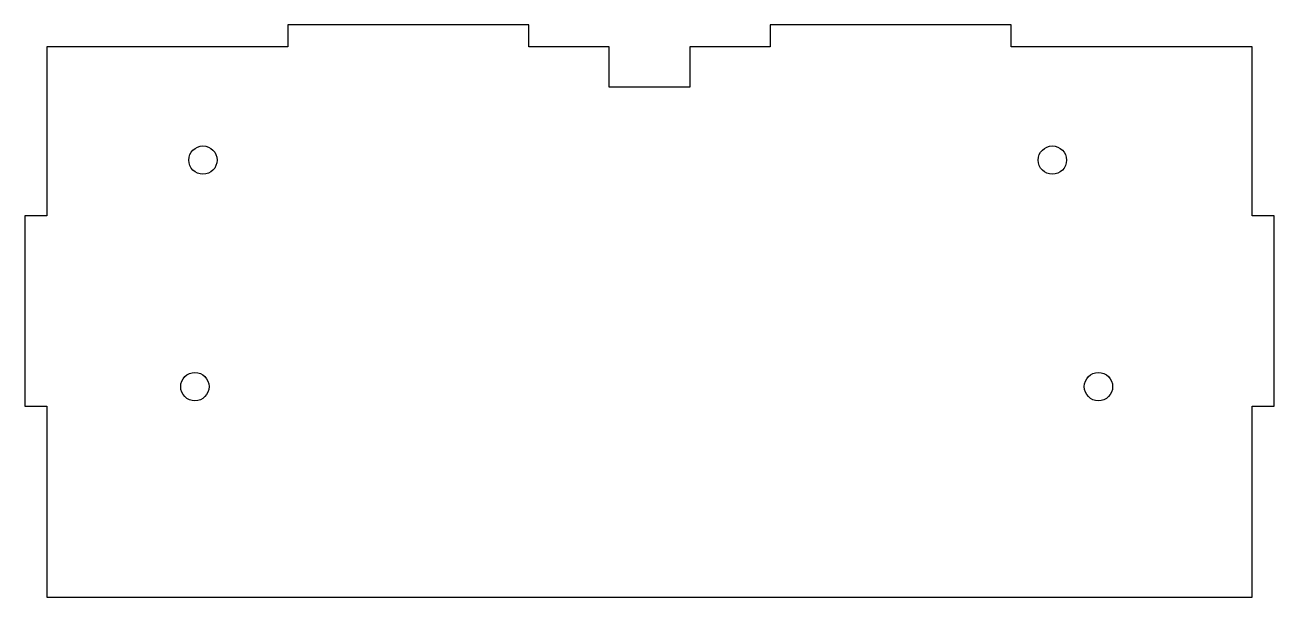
# Model space of a CAD drawing. Header units: millimetres. Extents: x -8 to 147, y -5 to 66.
import ezdxf

# ---------------------------------------------------------------- set-up
doc = ezdxf.new("R2010")
doc.units = ezdxf.units.MM

msp = doc.modelspace()

# ---------------------------------------------------------------- linework, layer by layer
at = {"color": 7, "linetype": 'Continuous', "lineweight": 25}
for p, q in [((24.8, 65.7), (24.8, 63)), ((54.6, 65.7), (24.8, 65.7)), ((54.6, 63), (54.6, 65.7)), ((84.4, 65.7), (84.4, 63)), ((114.2, 65.7), (84.4, 65.7)), ((114.2, 63), (114.2, 65.7)), ((-5, 63), (-5, 42.13)), ((24.8, 63), (-5, 63)), ((64.5, 63), (54.6, 63)), ((64.5, 58), (64.5, 63)), ((74.5, 63), (74.5, 58)), ((84.4, 63), (74.5, 63)), ((144, 63), (114.2, 63)), ((144, 42.13), (144, 63)), ((74.5, 58), (64.5, 58)), ((-7.7, 42.13), (-7.7, 18.57)), ((-5, 42.13), (-7.7, 42.13)), ((146.7, 42.13), (144, 42.13)), ((146.7, 18.57), (146.7, 42.13)), ((-7.7, 18.57), (-5, 18.57)), ((-5, 18.57), (-5, -5)), ((144, 18.57), (146.7, 18.57)), ((144, -5), (144, 18.57)), ((-5, -5), (144, -5))]:
    msp.add_line(p, q, dxfattribs=at)
for centre in [(14.3, 49), (119.3, 49), (13.3, 21), (125, 21)]:
    msp.add_circle(centre, 1.75, dxfattribs=at)

doc.saveas('drawing.dxf')
